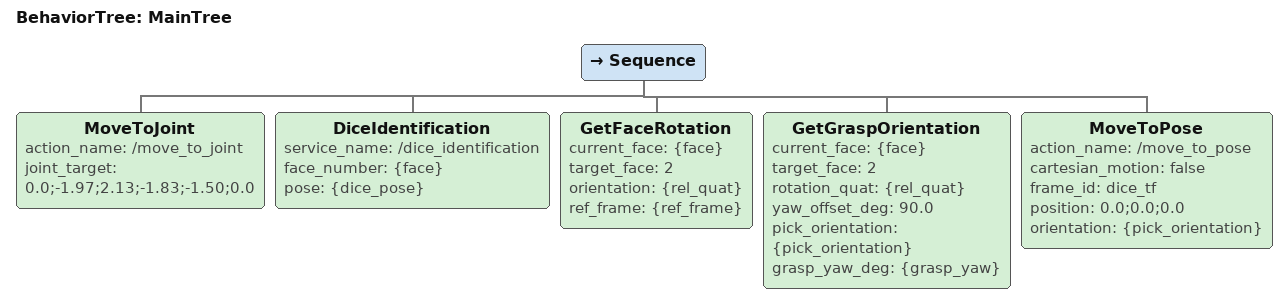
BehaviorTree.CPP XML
<root BTCPP_format="4" main_tree_to_execute="MainTree">
    <BehaviorTree ID="MainTree">
        <Sequence>
            <MoveToJoint action_name="/move_to_joint" joint_target="0.0;-1.97;2.13;-1.83;-1.50;0.0"/>
            <DiceIdentification service_name="/dice_identification" face_number="{face}" pose="{dice_pose}"/>
            <GetFaceRotation current_face="{face}" target_face="2" orientation="{rel_quat}" ref_frame="{ref_frame}"/>
            <GetGraspOrientation current_face="{face}" target_face="2" rotation_quat="{rel_quat}" yaw_offset_deg="90.0" pick_orientation="{pick_orientation}" grasp_yaw_deg="{grasp_yaw}"/>
            <MoveToPose action_name="/move_to_pose" cartesian_motion="false" frame_id="dice_tf" position="0.0;0.0;0.0" orientation="{pick_orientation}"/>
        </Sequence>
    </BehaviorTree>
</root>
